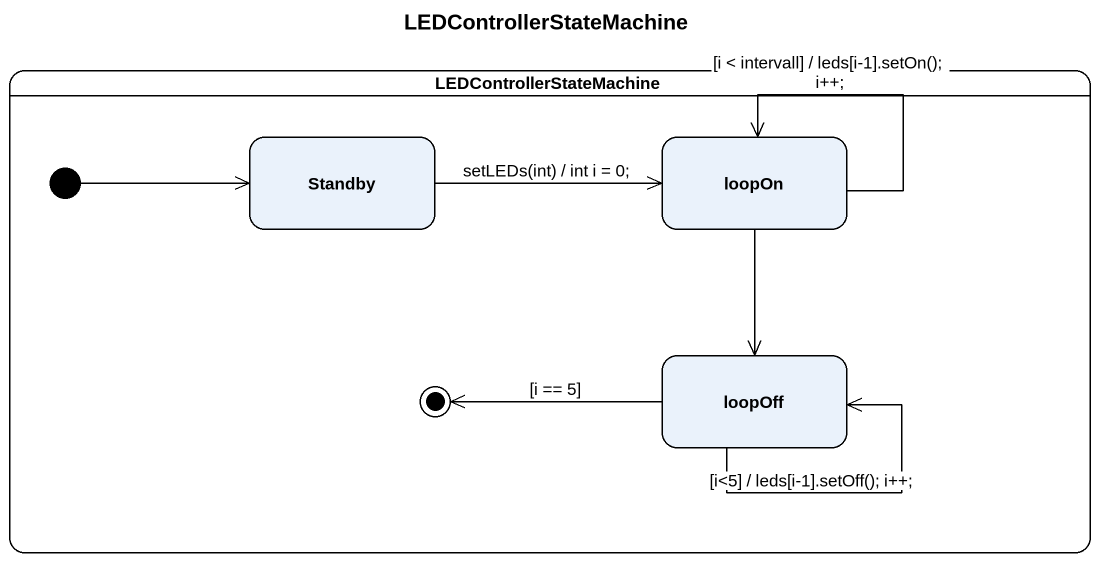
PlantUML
@startuml
title LEDControllerStateMachine
hide empty description
state LEDControllerStateMachine {
  state Standby
  state loopOn
  state loopOff
  [*] -right-> Standby
  loopOff -left-> [*] : [i == 5]
}
Standby -right-> loopOn : setLEDs(int) / int i = 0;
loopOn --> loopOn : [i < intervall] / leds[i-1].setOn(); i++;
loopOn --> loopOff
loopOff --> loopOff : [i<5] / leds[i-1].setOff(); i++;
@enduml
